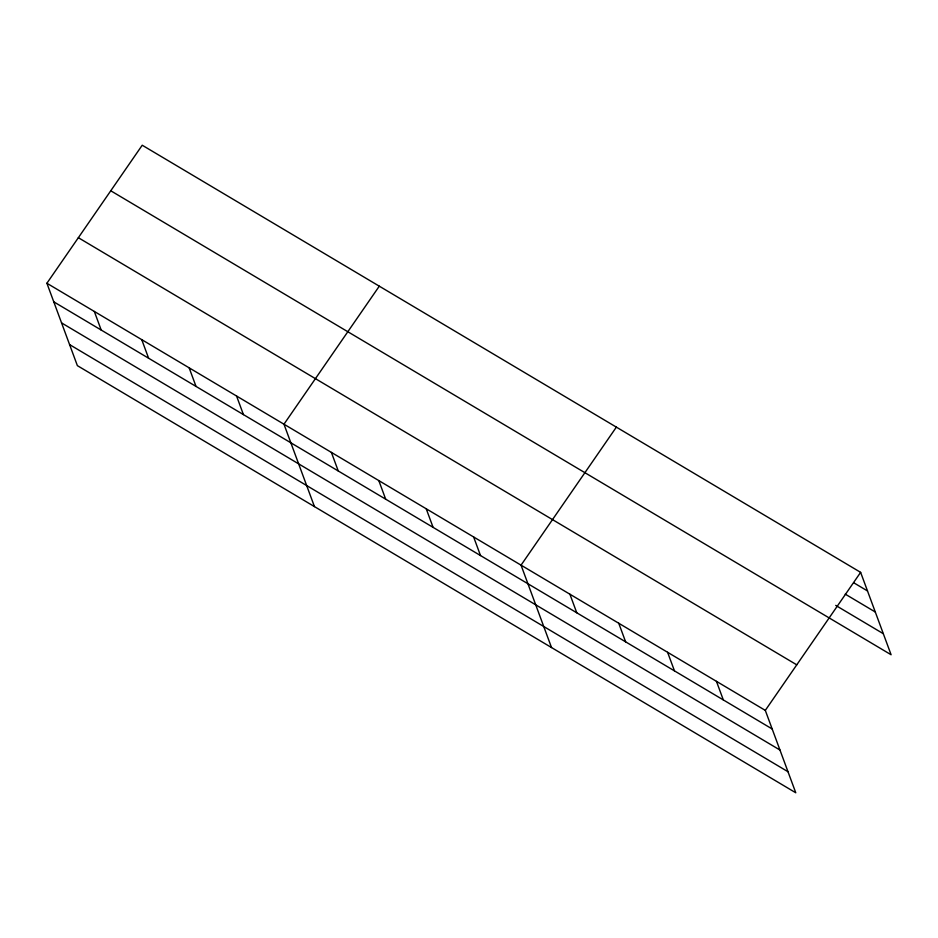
<?xml version="1.0" encoding="UTF-8"?>
<svg xmlns="http://www.w3.org/2000/svg" width="938" height="938" viewBox="0 0 938 938"><rect width="100%" height="100%" fill="white"/><g stroke="black" fill="none" stroke-linecap="round" stroke-linejoin="round"><path stroke-width="1.41" d="M46.9 283.253L765.302 710.383L795.776 792.774L77.373 365.644L46.9 283.253L142.224 145.226L860.627 572.356L891.1 654.747L110.766 190.777M379.292 286.172L283.968 424.211L314.453 506.602M616.36 427.13L521.047 565.157L551.521 647.548M765.302 710.383L860.627 572.356M853.721 582.756L867.498 590.952M845.232 594.129L875.295 612.01M835.711 605.397L883.315 633.701M78.358 237.701L796.761 664.831M53.783 301.848L772.185 728.978M61.568 322.906L779.97 750.037M69.588 344.598L787.99 771.728M716.444 681.34L723.327 699.936M667.598 652.297L674.481 670.893M618.752 623.254L625.623 641.85M569.894 594.2L576.776 612.807M473.631 536.97L480.514 555.566M426.215 508.783L433.098 527.379M378.8 480.584L385.682 499.192M331.384 452.397L338.266 470.993M236.564 396.012L243.434 414.619M189.148 367.825L196.019 386.421M141.732 339.638L148.614 358.234M94.316 311.439L101.198 330.047"/></g></svg>
